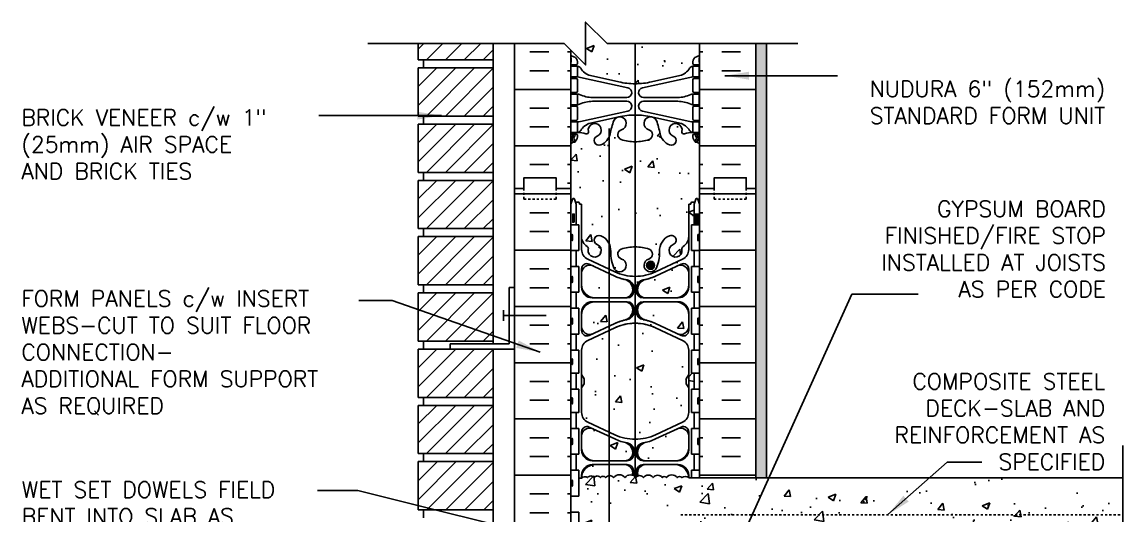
# Model space of a CAD drawing. Header units: inches. Extents: x 128.6 to 181, y 132.4 to 222.4.
# Drawn here: x 128.6 to 180, y 199.3 to 222.4 of the extents above; entities that cross this region are included whole.
import ezdxf

# ---------------------------------------------------------------- set-up
doc = ezdxf.new("R2010")
doc.units = ezdxf.units.IN
doc.header["$LTSCALE"] = 0.5
doc.header["$MEASUREMENT"] = 0
doc.linetypes.add('DASHED2', pattern=[0.375, 0.25, -0.125])
doc.linetypes.add('HIDDEN2', pattern=[0.1875, 0.125, -0.0625])
for name, color, linetype in [('HATCH', 12, 'Continuous'), ('line25', 2, 'Continuous'), ('LINE3', 3, 'Continuous'), ('LINE50', 5, 'Continuous'), ('LINE9', 9, 'Continuous'), ('TEXT', 4, 'Continuous'), ('Web_Edge', 9, 'Continuous')]:
    doc.layers.add(name, color=color, linetype=linetype)
doc.styles.add('DIM', font='romans.shx', dxfattribs={"width": 0.7})
doc.styles.add('ROMANS', font='romans.shx', dxfattribs={"height": 0.75})
doc.dimstyles.new('ext_12', dxfattribs={"dimscale": 12, "dimtxt": 0.09375, "dimasz": 0.09375, "dimexe": 0.09375, "dimexo": 0.0625, "dimgap": 0.0625, "dimtad": 1, "dimdec": 1, "dimzin": 3, "dimdsep": 46, "dimlunit": 4, "dimtxsty": 'DIM', "dimcen": 0.09, "dimdle": 0.09375, "dimclrt": 4, "dimadec": 0, "dimazin": 0, "dimtfac": 1, "dimtdec": 1, "dimtmove": 2, "dimatfit": 3, "dimfxl": 1, "dimfrac": 2, "dimtolj": 1, "dimtzin": 0, "dimarcsym": 0})
pattern_1 = [(45, (83.37875, 3.7642), (-0.4419417, 0.4419417), [])]
pattern_2 = [(50, (0, 0), (3.5863, -0.31376), [0.375, -4.125]), (355, (0, 0), (-0.693757, 3.76096), [0.3, -3.3]), (100.4514, (0.299, -0.026), (2.892544, 3.4472), [0.3187, -3.50571]), (46.1842, (0, 1), (5.33621, -0.827596), [0.5625, -6.1875]), (96.6356, (0.4447, 0.931), (4.67331, 4.87059), [0.47805, -5.25857]), (351.1842, (0, 1), (4.67331, 4.87059), [0.45, -4.95]), (21, (0.5, 0.75), (2.984535, -2.013094), [0.375, -4.125]), (326, (0.5, 0.75), (1.216577, 3.62575), [0.3, -3.3]), (71.4514, (0.7487, 0.5822), (4.20111, 1.612656), [0.3187, -3.50571]), (37.5, (0, 0), (0.060799, 1.664469), [0, -3.26, 0, -3.35, 0, -3.3125]), (7.5, (0, 0), (1.315348, 1.972059), [0, -1.91, 0, -3.185, 0, -1.2625]), (327.5, (-1.115, 0), (2.669112, -0.1127744), [0, -1.25, 0, -3.9, 0, -5.175]), (317.5, (-1.615, 0), (2.91593, 0.500525), [0, -1.625, 0, -2.59, 0, -3.675])]

msp = doc.modelspace()

# ---------------------------------------------------------------- hatches: boundary and pattern name
at = {"layer": 'HATCH'}
h = msp.add_hatch(dxfattribs=at)
h.set_pattern_fill('AR-CONC', color=256, scale=0.5)
h.set_pattern_definition(pattern_2)
h.paths.add_polyline_path([(157.236, 221.373), (155.924, 221.373), (154.924, 222.373), (154.924, 220.373), (154.236, 221.061), (154.236, 220.827, 0.082415), (154.379, 220.748, -0.317837), (154.546, 220.512), (154.546, 220.445, -0.414214), (154.484, 220.382), (154.436, 220.382), (154.436, 220.312), (154.541, 220.312, -0.188973), (154.697, 220.217, 0.196323), (155.146, 219.871), (156.468, 219.581, 0.057795), (157.236, 219.492)])
h.paths.add_polyline_path([(159.931, 220.312), (160.036, 220.312), (160.036, 220.382), (159.989, 220.382, -0.414214), (159.926, 220.445), (159.926, 220.512, -0.317837), (160.093, 220.748, 0.082415), (160.236, 220.827), (160.236, 221.373), (157.236, 221.373), (157.236, 219.492, 0.057795), (158.004, 219.581), (159.326, 219.871, 0.196323), (159.775, 220.217, -0.188973)])
h.paths.add_polyline_path([(160.236, 216.698, 0.064398), (160.126, 216.763), (160.036, 216.763), (160.036, 216.805, -0.249069), (159.926, 217.012), (159.926, 217.08, -0.414214), (159.989, 217.142), (160.036, 217.142), (160.036, 217.212), (159.931, 217.212, 0.10046), (159.537, 217.155, -0.601435), (159.418, 217.26, 2.182095), (159.008, 217.047, -1), (158.844, 216.639, -0.24438), (158.396, 217.159, 0.053157), (158.23, 217.773, 1.553132), (157.872, 217.349, -0.735593), (157.885, 216.891, -0.082755), (157.236, 216.783), (157.236, 211.88, -0.082755), (157.885, 211.772, -0.735593), (157.872, 211.314, 1.422913), (158.205, 210.847, 0.10488), (158.378, 211.658, -0.325306), (158.844, 212.401, -1), (159.008, 211.992, 2.127293), (159.42, 211.767, -0.31131), (159.477, 211.898, 0.258958), (159.736, 212.364), (159.736, 213.88), (159.836, 213.88), (159.836, 213.91, -0.414214), (159.886, 213.96), (160.012, 213.96), (160.055, 214.091, -0.725737), (160.161, 214.11), (160.236, 213.88)])
h.paths.add_polyline_path([(158.142, 211.02, -1), (157.767, 211.02, -1)], flags=16)
h.paths.add_polyline_path([(157.236, 216.783, -0.082755), (156.587, 216.891, -0.735593), (156.6, 217.349, 1.553132), (156.242, 217.773, 0.053157), (156.076, 217.159, -0.057933), (156.018, 216.998), (156.018, 212.042, -0.13348), (156.094, 211.658, 0.10488), (156.267, 210.847, 1.422913), (156.6, 211.314, -0.735593), (156.587, 211.772, -0.082755), (157.236, 211.88)])
h.paths.add_polyline_path([(156.018, 207.98), (155.024, 207.515, 0.291097), (154.736, 207.062), (154.736, 205.921), (154.856, 205.721), (154.856, 205.608), (154.856, 205.496), (154.736, 205.296), (154.736, 204.155, 0.291097), (155.024, 203.702), (156.018, 203.237)])
h.paths.add_polyline_path([(157.236, 208.316, 0.109869), (156.282, 208.103), (156.018, 207.98), (156.018, 203.237), (156.282, 203.114, 0.109869), (157.236, 202.901)], flags=17)
h.paths.add_polyline_path([(159.736, 205.921), (159.736, 207.062, 0.291097), (159.448, 207.515), (158.19, 208.103, 0.093369), (157.383, 208.311, 0.016332), (157.236, 208.316), (157.236, 202.901, 0.109869), (158.19, 203.114), (159.448, 203.702, 0.291097), (159.736, 204.155), (159.736, 205.296), (159.616, 205.496), (159.616, 205.608), (159.616, 205.721)], flags=17)
h.paths.add_polyline_path([(156.018, 203.039), (155.27, 203.389, 0.549071), (154.736, 203.049), (154.736, 202.522, 0.414214), (155.361, 201.897), (156.018, 201.897)])
h.paths.add_polyline_path([(157.121, 202.271, 0.350119), (156.733, 202.76, -0.053094), (156.282, 202.915), (156.018, 203.039), (156.018, 201.897), (156.746, 201.897, 0.413582)], flags=17)
h.paths.add_polyline_path([(156.746, 201.717), (156.018, 201.717), (156.018, 201.208, -0.279696), (156.238, 201.111, -0.520567), (156.761, 201.111, -0.331228), (157.107, 201.226, 0.059293), (157.121, 201.343, 0.413582)], flags=17)
h.paths.add_polyline_path([(156.018, 201.717), (155.361, 201.717, 0.414706), (154.736, 201.091, -0.349797), (155.016, 201.111, -0.520567), (155.323, 201.111, -0.520567), (155.619, 201.111, -0.520567), (155.858, 201.111, -0.210258), (156.018, 201.208)])
h.paths.add_polyline_path([(159.111, 201.717), (157.726, 201.717, 0.413582), (157.351, 201.343, 0.075639), (157.373, 201.194, -0.331568), (157.625, 201.111, -0.520567), (158.074, 201.111, -0.520567), (158.504, 201.111, -0.520567), (158.691, 201.111, -0.520567), (159.195, 201.111, -0.520567), (159.422, 201.111, -0.365104), (159.736, 201.111, 0.405503)], flags=17)
h.paths.add_polyline_path([(159.736, 202.522), (159.736, 203.049, 0.549071), (159.202, 203.389), (158.19, 202.915, -0.053094), (157.739, 202.76, 0.350119), (157.351, 202.271, 0.413582), (157.726, 201.897), (159.111, 201.897, 0.414214)], flags=0)
h.paths.add_polyline_path([(159.111, 209.32), (157.726, 209.32, 0.117525), (157.557, 209.279, 0.282333), (157.351, 208.946, 0.350119), (157.739, 208.457, -0.053094), (158.19, 208.302), (159.202, 207.828, 0.549071), (159.736, 208.168), (159.736, 208.695, 0.414214)], flags=16)
h.paths.add_polyline_path([(159.736, 210.125), (159.736, 210.651, 0.549071), (159.202, 210.991), (158.19, 210.517, -0.053094), (157.739, 210.362, 0.350119), (157.351, 209.874, 0.413582), (157.726, 209.5), (159.111, 209.5, 0.414214)], flags=16)
h.paths.add_polyline_path([(156.733, 210.362, -0.053094), (156.282, 210.517), (156.018, 210.641), (156.018, 209.5), (156.746, 209.5, 0.085652), (156.872, 209.521, 0.316711), (157.121, 209.874, 0.350119)], flags=17)
h.paths.add_polyline_path([(156.018, 210.641), (155.27, 210.991, 0.549071), (154.736, 210.651), (154.736, 210.125, 0.414214), (155.361, 209.5), (156.018, 209.5)])
h.paths.add_polyline_path([(156.018, 209.32), (155.361, 209.32, 0.414214), (154.736, 208.695), (154.736, 208.168, 0.549071), (155.27, 207.828), (156.018, 208.178)])
h.paths.add_polyline_path([(157.121, 208.946, 0.413582), (156.746, 209.32), (156.018, 209.32), (156.018, 208.178), (156.282, 208.302, -0.053094), (156.733, 208.457, 0.350119)], flags=17)
h.paths.add_polyline_path([(160.936, 198.608), (162.936, 198.608), (163.635, 197.108), (166.635, 197.108), (167.334, 198.608), (169.334, 198.608), (170.034, 197.108), (173.034, 197.108), (173.733, 198.608), (175.733, 198.608), (176.433, 197.108), (179.433, 197.108), (179.999, 198.322), (179.999, 201.108), (159.871, 201.108), (159.736, 201.108, 0.40661), (159.111, 201.717), (159.236, 201.717, -0.414214), (159.736, 201.217), (159.736, 201.108), (159.871, 201.108), (159.871, 201.453), (159.986, 201.453), (159.986, 202.203), (159.871, 202.203), (159.871, 203.403), (159.986, 203.403), (159.986, 204.153), (159.871, 204.153), (159.871, 205.233), (159.986, 205.233), (159.986, 205.608), (159.986, 205.983), (159.871, 205.983), (159.871, 207.063), (159.986, 207.063), (159.986, 207.813), (159.871, 207.813), (159.871, 209.013), (159.986, 209.013), (159.986, 209.763), (159.871, 209.763), (159.871, 210.963), (159.986, 210.963), (159.986, 211.713), (159.871, 211.713), (159.871, 212.913), (159.986, 212.913), (159.986, 213.88), (160.012, 213.96), (159.886, 213.96, 0.414214), (159.836, 213.91), (159.836, 213.88), (159.736, 213.88), (159.736, 212.364), (159.736, 211.758, -0.291097), (159.448, 211.305), (158.19, 210.716, -0.109869), (157.236, 210.504), (157.236, 208.316, -0.016332), (157.383, 208.311, -0.093369), (158.19, 208.103), (159.448, 207.515, -0.291097), (159.736, 207.062), (159.736, 205.921), (159.736, 205.608), (159.736, 204.155, -0.291097), (159.448, 203.702), (158.19, 203.114, -0.109869), (157.236, 202.901, -0.109869), (156.282, 203.114), (156.018, 203.237), (156.018, 203.039), (156.282, 202.915, 0.067914), (156.863, 202.734, -0.366251), (157.176, 202.364), (157.176, 202.21, -0.414214), (156.864, 201.897), (156.018, 201.897), (156.018, 201.717), (156.746, 201.717, -0.414214), (157.121, 201.342), (157.121, 201.342, -0.058824), (157.107, 201.226, 0.331228), (156.761, 201.111, 0.520567), (156.238, 201.111, 0.279696), (156.018, 201.208), (156.018, 197.061), (156.461, 197.061), (156.461, 197.108), (160.236, 197.108)])
h.paths.add_polyline_path([(157.609, 201.897, -0.414214), (157.296, 202.21), (157.296, 202.364, -0.366251), (157.609, 202.734, 0.067914), (158.19, 202.915), (159.38, 203.472, -0.549071), (159.736, 203.245), (159.736, 202.397, -0.414214), (159.236, 201.897)], flags=16)
h.paths.add_polyline_path([(159.38, 207.745), (158.19, 208.302, 0.067914), (157.609, 208.483, -0.366251), (157.296, 208.853), (157.296, 209.007, -0.414214), (157.609, 209.32), (159.236, 209.32, -0.414214), (159.736, 208.82), (159.736, 207.972, -0.549071)], flags=16)
h.paths.add_polyline_path([(157.609, 209.5, -0.414214), (157.296, 209.812), (157.296, 209.967, -0.366251), (157.609, 210.336, 0.067914), (158.19, 210.517), (159.38, 211.074, -0.549071), (159.736, 210.848), (159.736, 210, -0.414214), (159.236, 209.5)], flags=16)
h.paths.add_polyline_path([(156.018, 201.208, 0.210258), (155.858, 201.111, 0.520567), (155.619, 201.111, 0.520567), (155.323, 201.111, 0.520567), (155.016, 201.111, 0.349799), (154.736, 201.091), (154.601, 201.091), (154.601, 200.253), (154.236, 200.253), (154.236, 199.503), (154.601, 199.503), (154.601, 198.303), (154.236, 198.303), (154.236, 196.987, -0.480133), (154.493, 196.987, -0.182463), (154.601, 197.061), (155.736, 197.061), (155.736, 198.27, -0.194718), (156.018, 198.966)])
h.paths.add_polyline_path([(156.018, 198.966, 0.194718), (155.736, 198.27), (155.736, 197.061), (156.018, 197.061)], flags=17)
h.paths.add_polyline_path([(156.461, 197.061), (156.018, 197.061), (154.601, 197.061), (154.601, 194.608), (156.461, 194.608)])
h.paths.add_polyline_path([(154.601, 197.061, 0.182463), (154.493, 196.987, 0.480133), (154.236, 196.987), (154.236, 196.608), (154.236, 194.519, 0.064398), (154.346, 194.454), (154.436, 194.454), (154.436, 194.412, -0.249069), (154.546, 194.205), (154.546, 194.137, -0.414214), (154.484, 194.075), (154.436, 194.075), (154.436, 194.005), (154.541, 194.005, 0.10046), (154.935, 194.062, -0.601435), (155.054, 193.957, 2.182095), (155.464, 194.17, -0.275324), (155.328, 194.349), (154.601, 194.349), (154.601, 194.608)])
h.paths.add_polyline_path([(158.396, 194.058, -0.109817), (158.537, 194.349), (157.814, 194.349, -0.009318), (157.885, 194.326, -0.735593), (157.872, 193.868, 0.955472), (158.01, 193.274), (158.03, 193.279, 0.223253), (158.23, 193.444, 0.053157)])
h.paths.add_polyline_path([(159.537, 194.062, 0.10046), (159.931, 194.005), (160.036, 194.005), (160.036, 194.075), (159.989, 194.075, -0.414214), (159.926, 194.137), (159.926, 194.205, -0.154772), (159.972, 194.349), (159.145, 194.349, -0.275324), (159.008, 194.17, 2.182095), (159.418, 193.957, -0.601435)])
h.paths.add_polyline_path([(156.587, 194.326, -0.009318), (156.658, 194.349), (156.018, 194.349), (156.018, 194.219, -0.057933), (156.076, 194.058, 0.053157), (156.242, 193.444, 0.223253), (156.442, 193.279), (156.462, 193.274, 0.955472), (156.6, 193.868, -0.735593)])
h.paths.add_polyline_path([(156.705, 193.574, -1), (156.33, 193.574, -1)], flags=16)
h.paths.add_polyline_path([(160.236, 190.39, 0.082415), (160.093, 190.469, -0.317837), (159.926, 190.705), (159.926, 190.772, -0.414214), (159.989, 190.835), (160.036, 190.835), (160.036, 190.905), (159.931, 190.905, -0.188973), (159.775, 190.999, 0.196323), (159.326, 191.346), (158.004, 191.636, 0.039111), (157.486, 191.716), (157.486, 190.556), (157.765, 190.556), (157.765, 190.33), (157.505, 190.33), (157.236, 190.33), (157.236, 183.492, 0.057795), (158.004, 183.581), (159.326, 183.871, 0.196323), (159.775, 184.217, -0.188973), (159.931, 184.312), (160.036, 184.312), (160.036, 184.382), (159.989, 184.382, -0.414214), (159.926, 184.445), (159.926, 184.512, -0.317837), (160.093, 184.748, 0.082415), (160.236, 184.827)])
h.paths.add_polyline_path([(157.236, 190.33), (156.707, 190.33), (156.707, 190.556), (156.986, 190.556), (156.986, 191.716, 0.039111), (156.468, 191.636), (156.018, 191.537), (156.018, 183.68), (156.468, 183.581, 0.057795), (157.236, 183.492)])
h.paths.add_polyline_path([(155.146, 191.346, 0.196323), (154.697, 190.999, -0.188973), (154.541, 190.905), (154.436, 190.905), (154.436, 190.835), (154.484, 190.835, -0.414214), (154.546, 190.772), (154.546, 190.705, -0.317837), (154.379, 190.469, 0.082415), (154.236, 190.39), (154.236, 184.827, 0.082415), (154.379, 184.748, -0.317837), (154.546, 184.512), (154.546, 184.445, -0.414214), (154.484, 184.382), (154.436, 184.382), (154.436, 184.312), (154.541, 184.312, -0.188973), (154.697, 184.217, 0.196323), (155.146, 183.871), (156.018, 183.68), (156.018, 191.537)])
h.paths.add_polyline_path([(160.236, 180.698, 0.064398), (160.126, 180.763), (160.036, 180.763), (160.036, 180.805, -0.249069), (159.926, 181.012), (159.926, 181.08, -0.414214), (159.989, 181.142), (160.036, 181.142), (160.036, 181.212), (159.931, 181.212, 0.10046), (159.537, 181.155, -0.601435), (159.418, 181.26, 2.182095), (159.008, 181.047, -1), (158.844, 180.639, -0.24438), (158.396, 181.159, 0.053157), (158.23, 181.773, 1.553132), (157.872, 181.349, -0.735593), (157.885, 180.891, -0.082755), (157.236, 180.783), (157.236, 176.434, -0.082755), (157.885, 176.326, -0.735593), (157.872, 175.868, 1.553132), (158.23, 175.444, 0.053157), (158.396, 176.058, -0.24438), (158.844, 176.578, -1), (159.008, 176.17, 2.182095), (159.418, 175.957, -0.601435), (159.537, 176.062, 0.10046), (159.931, 176.005), (160.036, 176.005), (160.036, 176.075), (159.989, 176.075, -0.414214), (159.926, 176.137), (159.926, 176.205, -0.249069), (160.036, 176.412), (160.036, 176.454), (160.126, 176.454, 0.064398), (160.236, 176.519), (160.236, 178.608)])
h.paths.add_polyline_path([(158.142, 175.574, -1), (157.767, 175.574, -1)], flags=16)
h.paths.add_polyline_path([(157.236, 180.783, -0.082755), (156.587, 180.891, -0.735593), (156.6, 181.349, 1.553132), (156.242, 181.773, 0.053157), (156.076, 181.159, -0.057933), (156.018, 180.998), (156.018, 176.219, -0.057933), (156.076, 176.058, 0.053157), (156.242, 175.444, 1.553132), (156.6, 175.868, -0.735593), (156.587, 176.326, -0.082755), (157.236, 176.434)])
h.paths.add_polyline_path([(156.018, 180.998, -0.183844), (155.628, 180.639, -1), (155.464, 181.047, 2.182095), (155.054, 181.26, -0.601435), (154.935, 181.155, 0.10046), (154.541, 181.212), (154.436, 181.212), (154.436, 181.142), (154.484, 181.142, -0.414214), (154.546, 181.08), (154.546, 181.012, -0.249069), (154.436, 180.805), (154.436, 180.763), (154.346, 180.763, 0.064398), (154.236, 180.698), (154.236, 178.608), (154.236, 176.519, 0.064398), (154.346, 176.454), (154.436, 176.454), (154.436, 176.412, -0.249069), (154.546, 176.205), (154.546, 176.137, -0.414214), (154.484, 176.075), (154.436, 176.075), (154.436, 176.005), (154.541, 176.005, 0.10046), (154.935, 176.062, -0.601435), (155.054, 175.957, 2.182095), (155.464, 176.17, -1), (155.628, 176.578, -0.183844), (156.018, 176.219)])
h.paths.add_polyline_path([(160.236, 172.39, 0.082415), (160.093, 172.469, -0.317837), (159.926, 172.705), (159.926, 172.772, -0.414214), (159.989, 172.835), (160.036, 172.835), (160.036, 172.905), (159.931, 172.905, -0.188973), (159.775, 172.999, 0.196323), (159.326, 173.346), (158.004, 173.636, 0.057795), (157.236, 173.725), (157.236, 169.608), (160.236, 169.608)])
h.paths.add_polyline_path([(157.236, 173.725, 0.057795), (156.468, 173.636), (155.146, 173.346, 0.196323), (154.697, 172.999, -0.188973), (154.541, 172.905), (154.436, 172.905), (154.436, 172.835), (154.484, 172.835, -0.414214), (154.546, 172.772), (154.546, 172.705, -0.317837), (154.379, 172.469, 0.082415), (154.236, 172.39), (154.236, 169.297), (154.924, 168.608), (154.924, 170.608), (155.924, 169.608), (157.236, 169.608)])
h.paths.add_polyline_path([(156.018, 216.998, -0.183844), (155.628, 216.639, -1), (155.464, 217.047, 2.182095), (155.054, 217.26, -0.601435), (154.935, 217.155, 0.10046), (154.541, 217.212), (154.436, 217.212), (154.436, 217.142), (154.484, 217.142, -0.414214), (154.546, 217.08), (154.546, 217.012, -0.249069), (154.436, 216.805), (154.436, 216.763), (154.346, 216.763, 0.064398), (154.236, 216.698), (154.236, 214.608), (154.236, 213.88), (154.311, 214.11, -0.6), (154.411, 214.11), (154.46, 213.96), (154.586, 213.96, -0.414214), (154.636, 213.91), (154.636, 213.88), (154.736, 213.88), (154.736, 212.364, 0.258958), (154.995, 211.898, -0.31131), (155.052, 211.767, 2.127293), (155.464, 211.992, -1), (155.628, 212.401, -0.183844), (156.018, 212.042)])
h = msp.add_hatch(dxfattribs=at)
h.set_pattern_fill('ANSI31', color=256, scale=5, style=0)
h.set_pattern_definition([(45, (83.37875, 22.1392), (-0.4419417, 0.4419417), [])])
h.paths.add_polyline_path([(150.611, 221.373), (147.111, 221.373), (147.111, 220.608), (150.611, 220.608)])
h = msp.add_hatch(dxfattribs=at)
h.set_pattern_fill('INSUL', color=256, scale=7, style=0)
h.set_pattern_definition([(0, (-2771.9255, -182.401), (0, 2.625), []), (0, (-2771.9255, -181.526), (0, 2.625), [0.875, -0.875]), (0, (-2771.9255, -180.651), (0, 2.625), [0.875, -0.875])])
h.paths.add_polyline_path([(154.236, 221.373), (151.611, 221.373), (151.611, 214.608), (152.049, 214.608), (152.049, 215.108), (153.549, 215.108), (153.549, 214.608), (154.236, 214.608)])
h = msp.add_hatch(dxfattribs=at)
h.set_pattern_fill('INSUL', color=256, scale=7, style=0)
h.set_pattern_definition([(180, (3086.3977, -182.401), (0, 2.625), []), (180, (3086.3977, -181.526), (0, 2.625), [0.875, -0.875]), (180, (3086.3977, -180.651), (0, 2.625), [0.875, -0.875])])
h.paths.add_polyline_path([(162.861, 221.373), (160.236, 221.373), (160.236, 214.608), (160.924, 214.608), (160.924, 215.108), (162.424, 215.108), (162.424, 214.608), (162.861, 214.608)])
h = msp.add_hatch(dxfattribs=at)
h.set_pattern_fill('AR-SAND', color=256, scale=0.25, style=0)
h.paths.add_polyline_path([(163.361, 221.373), (162.861, 221.373), (162.861, 214.608), (162.861, 201.108), (163.361, 201.108)])
h = msp.add_hatch(dxfattribs=at)
h.set_pattern_fill('ANSI31', color=256, scale=5, style=0)
h.set_pattern_definition([(45, (83.37875, 19.5142), (-0.4419417, 0.4419417), [])])
h.paths.add_polyline_path([(150.611, 220.233), (147.111, 220.233), (147.111, 217.983), (150.611, 217.983)])
h = msp.add_hatch(dxfattribs=at)
h.set_pattern_fill('ANSI31', color=256, scale=5, style=0)
h.set_pattern_definition([(45, (83.37875, 16.8892), (-0.4419417, 0.4419417), [])])
h.paths.add_polyline_path([(150.611, 217.608), (147.111, 217.608), (147.111, 215.358), (150.611, 215.358)])
h = msp.add_hatch(dxfattribs=at)
h.set_pattern_fill('ANSI31', color=256, scale=5, style=0)
h.set_pattern_definition([(45, (83.37875, 14.2642), (-0.4419417, 0.4419417), [])])
h.paths.add_polyline_path([(150.611, 214.983), (147.111, 214.983), (147.111, 212.733), (150.611, 212.733)])
h = msp.add_hatch(dxfattribs=at)
h.set_pattern_fill('INSUL', color=256, scale=7, style=0)
h.set_pattern_definition([(0, (-2771.9255, -200.401), (0, 2.625), []), (0, (-2771.9255, -199.526), (0, 2.625), [0.875, -0.875]), (0, (-2771.9255, -198.651), (0, 2.625), [0.875, -0.875])])
h.paths.add_polyline_path([(151.611, 196.608), (152.049, 196.608), (152.049, 197.108), (153.549, 197.108), (153.549, 196.608), (154.236, 196.608), (154.236, 214.608), (153.549, 214.608), (153.549, 215.108), (152.049, 215.108), (152.049, 214.608), (151.611, 214.608)])
h = msp.add_hatch(dxfattribs=at)
h.set_pattern_fill('INSUL', color=256, scale=7, style=0)
h.set_pattern_definition([(180, (3086.3977, -200.401), (0, 2.625), []), (180, (3086.3977, -199.526), (0, 2.625), [0.875, -0.875]), (180, (3086.3977, -198.651), (0, 2.625), [0.875, -0.875])])
h.paths.add_polyline_path([(160.236, 201.108), (162.861, 201.108), (162.861, 214.608), (162.424, 214.608), (162.424, 215.108), (160.924, 215.108), (160.924, 214.608), (160.236, 214.608)])
h = msp.add_hatch(dxfattribs=at)
h.set_pattern_fill('ANSI31', color=256, scale=5, style=0)
h.set_pattern_definition([(45, (83.37875, 11.6392), (-0.4419417, 0.4419417), [])])
h.paths.add_polyline_path([(150.611, 212.358), (147.111, 212.358), (147.111, 210.108), (150.611, 210.108)])
h = msp.add_hatch(dxfattribs=at)
h.set_pattern_fill('ANSI31', color=256, scale=5, style=0)
h.set_pattern_definition([(45, (83.37875, 9.0142), (-0.4419417, 0.4419417), [])])
h.paths.add_polyline_path([(150.611, 209.733), (147.111, 209.733), (147.111, 207.483), (150.611, 207.483)])
h = msp.add_hatch(dxfattribs=at)
h.set_pattern_fill('ANSI31', color=256, scale=5, style=0)
h.set_pattern_definition([(45, (83.37875, 6.3892), (-0.4419417, 0.4419417), [])])
h.paths.add_polyline_path([(150.611, 207.108), (147.111, 207.108), (147.111, 204.858), (150.611, 204.858)])
h = msp.add_hatch(dxfattribs=at)
h.set_pattern_fill('ANSI31', color=256, scale=5, style=0)
h.set_pattern_definition(pattern_1)
h.paths.add_polyline_path([(150.611, 204.483), (147.111, 204.483), (147.111, 202.233), (150.611, 202.233)])
h = msp.add_hatch(dxfattribs=at)
h.set_pattern_fill('AR-CONC', color=256, scale=0.5)
h.set_pattern_definition(pattern_2)
h.paths.add_polyline_path([(159.736, 202.522), (159.736, 203.049, 0.549071), (159.202, 203.389), (158.19, 202.915, -0.053094), (157.739, 202.76, 0.350119), (157.351, 202.271, 0.413582), (157.726, 201.897), (159.111, 201.897, 0.414214)])
h = msp.add_hatch(dxfattribs=at)
h.set_pattern_fill('ANSI31', color=256, scale=5, style=0)
h.set_pattern_definition(pattern_1)
h.paths.add_polyline_path([(150.611, 199.608), (150.611, 201.858), (147.111, 201.858), (147.111, 199.608)])
at = {"layer": 'LINE3'}
msp.add_hatch(color=256, dxfattribs=at).paths.add_polyline_path([(158.142, 211.02, 1), (157.767, 211.02, 1)])

# ---------------------------------------------------------------- linework, layer by layer
at = {"layer": 'HATCH'}
msp.add_lwpolyline([(159.736, 201.111, 0.365002), (159.422, 201.111, 0.520567), (159.195, 201.111, 0.520567), (158.691, 201.111, 0.520567), (158.504, 201.111, 0.520567), (158.074, 201.111, 0.520567), (157.625, 201.111, 0.520567), (157.262, 201.111, 0.520567), (156.761, 201.111, 0.520567), (156.238, 201.111, 0.520567), (155.858, 201.111, 0.520567), (155.619, 201.111, 0.520567), (155.323, 201.111, 0.520567), (155.016, 201.111, 0.349799), (154.736, 201.091)], format="xyb", dxfattribs=at)
at = {"layer": 'line25'}
for p, q in [((147.111, 220.608), (147.111, 221.373)), ((150.611, 207.358), (150.611, 221.373)), ((154.236, 221.061), (154.236, 214.608)), ((160.236, 201.108), (160.236, 221.373)), ((150.611, 220.608), (147.111, 220.608)), ((147.361, 220.233), (147.361, 220.608)), ((147.111, 217.983), (147.111, 220.233)), ((150.611, 220.233), (147.111, 220.233)), ((150.611, 217.983), (147.111, 217.983)), ((147.361, 217.608), (147.361, 217.983)), ((147.111, 215.358), (147.111, 217.608)), ((150.611, 217.608), (147.111, 217.608)), ((150.611, 215.358), (147.111, 215.358)), ((147.361, 214.983), (147.361, 215.358)), ((147.111, 212.733), (147.111, 214.983)), ((150.611, 214.983), (147.111, 214.983)), ((154.236, 214.608), (154.236, 196.608)), ((150.611, 212.733), (147.111, 212.733)), ((147.361, 212.358), (147.361, 212.733)), ((154.236, 212.913), (154.601, 212.913)), ((154.601, 211.713), (154.601, 212.913)), ((160.236, 212.913), (159.871, 212.913)), ((159.871, 211.713), (159.871, 212.913)), ((147.111, 210.108), (147.111, 212.358)), ((150.611, 212.358), (147.111, 212.358)), ((154.236, 211.713), (154.601, 211.713)), ((160.236, 211.713), (159.871, 211.713)), ((154.236, 210.963), (154.601, 210.963)), ((154.601, 209.763), (154.601, 210.963)), ((159.871, 209.763), (159.871, 210.963)), ((160.236, 210.963), (159.871, 210.963)), ((150.611, 210.108), (147.111, 210.108)), ((147.361, 209.733), (147.361, 210.108)), ((147.111, 207.483), (147.111, 209.733)), ((150.611, 209.733), (147.111, 209.733)), ((154.236, 209.763), (154.601, 209.763)), ((160.236, 209.763), (159.871, 209.763)), ((154.236, 209.013), (154.601, 209.013)), ((154.601, 207.813), (154.601, 209.013)), ((160.236, 209.013), (159.871, 209.013)), ((159.871, 207.813), (159.871, 209.013)), ((154.236, 207.813), (154.601, 207.813)), ((160.236, 207.813), (159.871, 207.813)), ((150.611, 207.483), (147.111, 207.483)), ((147.111, 204.858), (147.111, 207.108)), ((150.611, 207.108), (147.111, 207.108)), ((147.361, 207.108), (147.361, 207.483)), ((150.611, 194.233), (150.611, 207.108)), ((154.236, 207.063), (154.601, 207.063)), ((154.601, 207.063), (154.601, 205.983)), ((160.236, 207.063), (159.871, 207.063)), ((159.871, 207.063), (159.871, 205.983)), ((154.236, 205.983), (154.601, 205.983)), ((160.236, 205.983), (159.871, 205.983)), ((154.236, 205.233), (154.601, 205.233)), ((154.601, 204.153), (154.601, 205.233)), ((160.236, 205.233), (159.871, 205.233)), ((159.871, 204.153), (159.871, 205.233)), ((150.611, 204.858), (147.111, 204.858)), ((147.111, 202.233), (147.111, 204.483)), ((150.611, 204.483), (147.111, 204.483)), ((147.361, 204.483), (147.361, 204.858)), ((154.236, 204.153), (154.601, 204.153)), ((160.236, 204.153), (159.871, 204.153)), ((154.236, 203.403), (154.601, 203.403)), ((154.601, 203.403), (154.601, 202.203)), ((160.236, 203.403), (159.871, 203.403)), ((159.871, 203.403), (159.871, 202.203)), ((150.611, 202.233), (147.111, 202.233)), ((147.361, 201.858), (147.361, 202.233)), ((154.236, 202.203), (154.601, 202.203)), ((160.236, 202.203), (159.871, 202.203)), ((147.111, 199.608), (147.111, 201.858)), ((150.611, 201.858), (147.111, 201.858)), ((154.236, 201.453), (154.601, 201.453)), ((154.601, 201.453), (154.601, 200.253)), ((159.871, 201.453), (159.871, 201.108)), ((160.236, 201.453), (159.871, 201.453)), ((159.871, 201.108), (179.999, 201.108)), ((154.236, 200.253), (154.601, 200.253)), ((150.611, 199.608), (147.111, 199.608)), ((147.361, 199.233), (147.361, 199.608)), ((154.236, 199.503), (154.601, 199.503)), ((154.601, 199.503), (154.601, 198.303))]:
    msp.add_line(p, q, dxfattribs=at)
at = {"layer": 'LINE3'}
for p, q in [((157.236, 201.143), (157.236, 221.373)), ((156.018, 217.4), (156.018, 197.061))]:
    msp.add_line(p, q, dxfattribs=at)
msp.add_circle((157.955, 211.02), 0.188, dxfattribs=at)
at = {"layer": 'LINE50'}
for p, q in [((151.611, 214.608), (151.611, 221.373)), ((162.861, 214.608), (162.861, 221.373)), ((151.611, 196.608), (151.611, 214.608)), ((162.861, 201.108), (162.861, 214.608))]:
    msp.add_line(p, q, dxfattribs=at)
for points in [[(151.611, 214.608), (152.049, 214.608), (152.049, 215.108), (153.549, 215.108), (153.549, 214.608), (154.236, 214.608)], [(160.236, 214.608), (160.924, 214.608), (160.924, 215.108), (162.424, 215.108), (162.424, 214.608), (162.861, 214.608)]]:
    msp.add_lwpolyline(points, dxfattribs=at)
at = {"layer": 'LINE9'}
for p, q in [((163.361, 201.108), (163.361, 221.373)), ((154.236, 213.88), (154.311, 214.11)), ((154.486, 213.88), (154.411, 214.11)), ((154.46, 213.96), (154.586, 213.96)), ((154.486, 213.88), (154.486, 212.913)), ((154.636, 213.91), (154.636, 213.88)), ((154.636, 213.91), (154.636, 213.91)), ((154.636, 213.88), (154.736, 213.88)), ((154.736, 211.758), (154.736, 213.88)), ((159.836, 213.88), (159.736, 213.88)), ((159.736, 211.758), (159.736, 213.88)), ((159.836, 213.91), (159.836, 213.88)), ((159.836, 213.91), (159.836, 213.91)), ((160.012, 213.96), (159.886, 213.96)), ((159.986, 213.88), (160.061, 214.11)), ((159.986, 213.88), (159.986, 212.913)), ((160.236, 213.88), (160.161, 214.11)), ((154.236, 212.203), (154.236, 212.423)), ((154.236, 212.368), (154.236, 212.368)), ((154.236, 212.258), (154.236, 212.258)), ((154.276, 212.463), (154.276, 212.463)), ((154.276, 212.163), (154.276, 212.163)), ((154.316, 212.203), (154.316, 212.423)), ((160.156, 212.203), (160.156, 212.423)), ((160.196, 212.463), (160.196, 212.463)), ((160.196, 212.163), (160.196, 212.163)), ((160.236, 212.203), (160.236, 212.423)), ((160.236, 212.368), (160.236, 212.368)), ((160.236, 212.258), (160.236, 212.258)), ((156.282, 210.716), (155.024, 211.305)), ((156.282, 210.716), (155.024, 211.305)), ((158.19, 210.716), (159.448, 211.305)), ((158.19, 210.716), (159.448, 211.305)), ((154.736, 210), (154.736, 210.848)), ((156.282, 210.517), (155.092, 211.074)), ((156.282, 210.517), (155.092, 211.074)), ((158.19, 210.517), (159.38, 211.074)), ((158.19, 210.517), (159.38, 211.074)), ((159.736, 210), (159.736, 210.848)), ((154.236, 210.253), (154.236, 210.473)), ((154.236, 210.418), (154.236, 210.418)), ((154.236, 210.308), (154.236, 210.308)), ((154.276, 210.513), (154.276, 210.513)), ((154.276, 210.213), (154.276, 210.213)), ((154.316, 210.253), (154.316, 210.473)), ((160.156, 210.253), (160.156, 210.473)), ((160.196, 210.513), (160.196, 210.513)), ((160.196, 210.213), (160.196, 210.213)), ((160.236, 210.253), (160.236, 210.473)), ((160.236, 210.418), (160.236, 210.418)), ((160.236, 210.308), (160.236, 210.308)), ((151.361, 209.983), (151.361, 207.358)), ((151.361, 209.983), (151.611, 209.983)), ((157.121, 209.875), (157.121, 209.875)), ((157.176, 209.967), (157.176, 209.812)), ((157.296, 209.967), (157.296, 209.812)), ((157.351, 209.875), (157.351, 209.875)), ((155.236, 209.5), (156.864, 209.5)), ((155.236, 209.5), (156.746, 209.5)), ((155.236, 209.32), (156.864, 209.32)), ((155.236, 209.32), (156.746, 209.32)), ((159.236, 209.5), (157.609, 209.5)), ((159.236, 209.32), (157.609, 209.32)), ((159.236, 209.5), (157.726, 209.5)), ((159.236, 209.32), (157.726, 209.32)), ((151.089, 208.671), (151.089, 208.921)), ((151.089, 208.671), (153.089, 208.671)), ((151.089, 208.671), (151.089, 208.421)), ((154.736, 207.972), (154.736, 208.82)), ((157.176, 209.007), (157.176, 208.853)), ((157.296, 209.007), (157.296, 208.853)), ((159.736, 207.972), (159.736, 208.82)), ((154.236, 208.303), (154.236, 208.523)), ((154.236, 208.468), (154.236, 208.468)), ((154.236, 208.358), (154.236, 208.358)), ((154.276, 208.563), (154.276, 208.563)), ((154.276, 208.263), (154.276, 208.263)), ((154.316, 208.303), (154.316, 208.523)), ((156.282, 208.103), (155.024, 207.515)), ((156.282, 208.103), (155.024, 207.515)), ((156.282, 208.302), (155.092, 207.745)), ((156.282, 208.302), (155.092, 207.745)), ((158.19, 208.302), (159.38, 207.745)), ((158.19, 208.302), (159.38, 207.745)), ((158.19, 208.103), (159.448, 207.515)), ((158.19, 208.103), (159.448, 207.515)), ((160.156, 208.303), (160.156, 208.523)), ((160.196, 208.563), (160.196, 208.563)), ((160.196, 208.263), (160.196, 208.263)), ((160.236, 208.303), (160.236, 208.523)), ((160.236, 208.468), (160.236, 208.468)), ((160.236, 208.358), (160.236, 208.358)), ((151.361, 207.358), (148.611, 207.358)), ((148.611, 207.358), (148.611, 207.108)), ((148.611, 207.108), (151.611, 207.108)), ((154.736, 205.608), (154.736, 207.062)), ((159.736, 205.608), (159.736, 207.062)), ((154.236, 206.633), (154.236, 206.413)), ((154.236, 206.578), (154.236, 206.578)), ((154.276, 206.673), (154.276, 206.673)), ((154.316, 206.633), (154.316, 206.413)), ((160.156, 206.633), (160.156, 206.413)), ((160.196, 206.673), (160.196, 206.673)), ((160.236, 206.633), (160.236, 206.413)), ((160.236, 206.578), (160.236, 206.578)), ((154.236, 206.468), (154.236, 206.468)), ((154.276, 206.373), (154.276, 206.373)), ((160.196, 206.373), (160.196, 206.373)), ((160.236, 206.468), (160.236, 206.468)), ((154.856, 205.721), (154.736, 205.921)), ((154.736, 205.608), (154.736, 204.155)), ((154.856, 205.496), (154.736, 205.296)), ((154.856, 205.608), (154.856, 205.721)), ((154.856, 205.608), (154.856, 205.496)), ((159.616, 205.721), (159.736, 205.921)), ((159.616, 205.608), (159.616, 205.721)), ((159.616, 205.608), (159.616, 205.496)), ((159.616, 205.496), (159.736, 205.296)), ((159.736, 205.608), (159.736, 204.155)), ((154.236, 204.583), (154.236, 204.803)), ((154.236, 204.748), (154.236, 204.748)), ((154.236, 204.638), (154.236, 204.638)), ((154.276, 204.843), (154.276, 204.843)), ((154.276, 204.543), (154.276, 204.543)), ((154.316, 204.583), (154.316, 204.803)), ((160.156, 204.583), (160.156, 204.803)), ((160.196, 204.843), (160.196, 204.843)), ((160.196, 204.543), (160.196, 204.543)), ((160.236, 204.583), (160.236, 204.803)), ((160.236, 204.748), (160.236, 204.748)), ((160.236, 204.638), (160.236, 204.638)), ((156.282, 203.114), (155.024, 203.702)), ((156.282, 202.915), (155.092, 203.472)), ((158.19, 203.114), (159.448, 203.702)), ((158.19, 202.915), (159.38, 203.472)), ((154.276, 202.953), (154.276, 202.953)), ((154.736, 203.245), (154.736, 202.397)), ((159.736, 203.245), (159.736, 202.397)), ((160.196, 202.953), (160.196, 202.953)), ((154.236, 202.913), (154.236, 202.693)), ((154.236, 202.858), (154.236, 202.858)), ((154.236, 202.748), (154.236, 202.748)), ((154.276, 202.653), (154.276, 202.653)), ((154.316, 202.913), (154.316, 202.693)), ((160.156, 202.913), (160.156, 202.693)), ((160.196, 202.653), (160.196, 202.653)), ((160.236, 202.913), (160.236, 202.693)), ((160.236, 202.858), (160.236, 202.858)), ((160.236, 202.748), (160.236, 202.748)), ((179.999, 202.608), (179.999, 192.111)), ((155.236, 201.897), (156.864, 201.897)), ((157.176, 202.21), (157.176, 202.364)), ((157.296, 202.21), (157.296, 202.364)), ((159.236, 201.897), (157.609, 201.897)), ((155.236, 201.717), (156.864, 201.717)), ((157.176, 201.25), (157.176, 201.405)), ((157.296, 201.25), (157.296, 201.405)), ((159.236, 201.717), (157.609, 201.717)), ((154.236, 200.963), (154.236, 200.743)), ((154.236, 200.908), (154.236, 200.908)), ((154.276, 201.003), (154.276, 201.003)), ((154.316, 200.963), (154.316, 200.743)), ((154.736, 201.091), (154.601, 201.091)), ((154.736, 201.217), (154.736, 201.091)), ((157.121, 201.342), (157.121, 201.342)), ((157.351, 201.342), (157.351, 201.342)), ((159.736, 201.217), (159.736, 201.108)), ((159.871, 201.108), (159.736, 201.108)), ((154.236, 200.798), (154.236, 200.798)), ((154.276, 200.703), (154.276, 200.703))]:
    msp.add_line(p, q, dxfattribs=at)
at = {"layer": 'LINE9', "linetype": 'HIDDEN2'}
msp.add_line((159.361, 199.374), (179.999, 199.374), dxfattribs=at)
at = {"layer": 'LINE9'}
for points in [[(144.767, 221.373), (153.924, 221.373), (154.924, 220.373), (154.924, 222.373), (155.924, 221.373), (164.83, 221.373)], [(154.236, 212.48), (154.236, 213.88)], [(154.486, 212.913), (154.486, 213.73)], [(159.986, 212.913), (159.986, 213.73)], [(160.236, 212.48), (160.236, 213.88)], [(160.236, 212.48), (160.236, 205.608)], [(154.486, 210.963), (154.486, 211.713)], [(159.986, 210.963), (159.986, 211.713)], [(154.486, 209.013), (154.486, 209.763)], [(159.986, 209.013), (159.986, 209.763)], [(154.486, 207.063), (154.486, 207.813)], [(159.986, 207.063), (159.986, 207.813)], [(154.486, 205.608), (154.486, 205.983)], [(154.486, 205.608), (154.486, 205.233)], [(159.986, 205.608), (159.986, 205.983)], [(159.986, 205.608), (159.986, 205.233)], [(154.486, 204.153), (154.486, 203.403)], [(159.986, 204.153), (159.986, 203.403)], [(154.486, 202.203), (154.486, 201.453)], [(159.986, 202.203), (159.986, 201.453)]]:
    msp.add_lwpolyline(points, dxfattribs=at)
at = {"layer": 'LINE9', "linetype": 'DASHED2', "ltscale": 0.15}
for points in [[(152.049, 214.608), (152.049, 214.608), (152.049, 214.108), (153.549, 214.108), (153.549, 214.608), (153.549, 214.608)], [(162.424, 214.608), (162.424, 214.608), (162.424, 214.108), (160.924, 214.108), (160.924, 214.608), (160.924, 214.608)]]:
    msp.add_lwpolyline(points, dxfattribs=at)
at = {"layer": 'LINE9'}
for points in [[(154.396, 213.03), (154.326, 213.03), (154.326, 213.41), (154.396, 213.41)], [(160.036, 212.97), (160.186, 212.97), (160.186, 213.41), (160.036, 213.41)], [(160.076, 213.03), (160.146, 213.03), (160.146, 213.41), (160.076, 213.41)]]:
    msp.add_lwpolyline(points, close=True, dxfattribs=at)
for points in [[(156.094, 211.658, 0.325312), (155.628, 212.401)], [(158.378, 211.658, -0.325312), (158.844, 212.401)]]:
    msp.add_lwpolyline(points, format="xyb", dxfattribs=at)
for centre, radius, start, end in [((154.361, 214.083), 0.0567, 28.0725, 151.9275), ((154.586, 213.91), 0.05, 0, 90), ((159.886, 213.91), 0.05, 90, 180), ((160.111, 214.083), 0.0567, 28.0725, 151.9275), ((154.276, 212.423), 0.04, 90, 180), ((154.276, 212.203), 0.04, 180, 270), ((154.276, 212.423), 0.04, 360, 90), ((154.276, 212.203), 0.04, 270, 0), ((155.286, 212.364), 0.55, 180, 238.0732), ((155.546, 212.196), 0.22, 68.1963, 248.1963), ((158.926, 212.196), 0.22, 291.8037, 111.8037), ((159.186, 212.364), 0.55, 301.9268, 0), ((160.196, 212.423), 0.04, 90, 180), ((160.196, 212.203), 0.04, 180, 270), ((160.196, 212.423), 0.04, 0, 90), ((160.196, 212.203), 0.04, 270, 0), ((155.236, 211.758), 0.5, 180, 244.9204), ((154.929, 211.792), 0.125, 348.9056, 58.0732), ((155.351, 211.709), 0.305, 168.9056, 68.1963), ((158.094, 211.659), 2, 180.0146, 203.9638), ((156.665, 211.545), 0.24, 108.923, 254.2747), ((157.236, 209.88), 2, 90, 108.923), ((157.236, 209.88), 2, 71.077, 90), ((157.807, 211.545), 0.24, 285.7253, 71.077), ((156.378, 211.659), 2, 336.0362, 359.9854), ((159.121, 211.709), 0.305, 111.8037, 11.0944), ((159.543, 211.792), 0.125, 121.9268, 191.0944), ((159.236, 211.758), 0.5, 295.0796, 0), ((156.518, 211.02), 0.305, 214.6703, 74.2747), ((157.955, 211.02), 0.305, 105.7253, 325.3297), ((154.986, 210.848), 0.25, 64.9204, 180), ((155.111, 210.651), 0.375, 64.9204, 180), ((155.111, 210.651), 0.375, 64.9204, 180), ((157.236, 212.754), 2.25, 244.9204, 270), ((157.236, 212.754), 2.25, 270, 295.0796), ((159.361, 210.651), 0.375, 0, 115.0796), ((159.361, 210.651), 0.375, 0, 115.0796), ((159.486, 210.848), 0.25, 0, 115.0796), ((154.276, 210.473), 0.04, 90, 180), ((154.276, 210.253), 0.04, 180, 270), ((154.276, 210.473), 0.04, 360, 90), ((154.276, 210.253), 0.04, 270, 0), ((155.361, 210.125), 0.625, 180, 270), ((155.361, 210.125), 0.625, 180, 270), ((157.236, 212.555), 2.25, 244.9204, 260.4613), ((157.236, 212.555), 2.25, 244.9204, 256.7462), ((156.621, 209.875), 0.5, 0, 77.0773), ((156.801, 209.967), 0.375, 360, 80.4613), ((157.671, 209.967), 0.375, 99.5387, 180), ((157.851, 209.875), 0.5, 102.9227, 180), ((157.236, 212.555), 2.25, 279.5387, 295.0796), ((157.236, 212.555), 2.25, 283.2538, 295.0796), ((159.111, 210.125), 0.625, 270, 0), ((159.111, 210.125), 0.625, 270, 0), ((160.196, 210.473), 0.04, 90, 180), ((160.196, 210.253), 0.04, 180, 270), ((160.196, 210.473), 0.04, 0, 90), ((160.196, 210.253), 0.04, 270, 0), ((155.236, 210), 0.5, 180, 270), ((155.236, 210), 0.5, 180, 270), ((156.746, 209.875), 0.375, 270, 0), ((156.864, 209.812), 0.312, 270, 0), ((157.609, 209.812), 0.312, 180, 270), ((157.726, 209.875), 0.375, 180, 270), ((159.236, 210), 0.5, 270, 0), ((159.236, 210), 0.5, 270, 0), ((155.361, 208.695), 0.625, 90, 180), ((155.236, 208.82), 0.5, 90, 180), ((155.361, 208.695), 0.625, 90, 180), ((155.236, 208.82), 0.5, 90, 180), ((156.746, 209.875), 0.375, 270, 289.5821), ((156.746, 208.945), 0.375, 0, 90), ((156.746, 208.945), 0.375, 63.1882, 90), ((156.864, 209.007), 0.312, 0, 90), ((157.609, 209.007), 0.312, 90, 180), ((157.726, 208.945), 0.375, 90, 180), ((157.726, 208.945), 0.375, 90, 116.8118), ((157.726, 209.875), 0.375, 250.4179, 270), ((159.111, 208.695), 0.625, 360, 90), ((159.111, 208.695), 0.625, 360, 90), ((159.236, 208.82), 0.5, 0, 90), ((159.236, 208.82), 0.5, 0, 90), ((156.621, 208.945), 0.5, 282.9227, 0), ((156.621, 208.945), 0.5, 282.9227, 324.4006), ((156.801, 208.853), 0.375, 279.5387, 0), ((157.671, 208.853), 0.375, 180, 260.4613), ((157.851, 208.945), 0.5, 180, 257.0773), ((157.851, 208.945), 0.5, 215.5994, 257.0773), ((154.276, 208.523), 0.04, 90, 180), ((154.276, 208.303), 0.04, 180, 270), ((154.276, 208.523), 0.04, 360, 90), ((154.276, 208.303), 0.04, 270, 0), ((155.111, 208.168), 0.375, 180, 295.0796), ((155.111, 208.168), 0.375, 180, 295.0796), ((157.236, 206.264), 2.25, 99.5387, 115.0796), ((157.236, 206.264), 2.25, 102.9227, 115.0796), ((157.236, 206.066), 2.25, 90, 115.0796), ((157.236, 206.066), 2.25, 93.7428, 115.0796), ((157.236, 206.066), 2.25, 64.9204, 90), ((157.236, 206.066), 2.25, 64.9204, 86.2572), ((157.236, 206.264), 2.25, 64.9204, 80.4613), ((157.236, 206.264), 2.25, 64.9204, 77.0773), ((159.361, 208.168), 0.375, 244.9204, 360), ((159.361, 208.168), 0.375, 244.9204, 360), ((160.196, 208.523), 0.04, 90, 180), ((160.196, 208.303), 0.04, 180, 270), ((160.196, 208.523), 0.04, 0, 90), ((160.196, 208.303), 0.04, 270, 0), ((154.986, 207.972), 0.25, 180, 295.0796), ((159.486, 207.972), 0.25, 244.9204, 0), ((155.236, 207.062), 0.5, 115.0796, 180), ((159.236, 207.062), 0.5, 0, 64.9204), ((154.276, 206.633), 0.04, 90, 180), ((154.276, 206.633), 0.04, 0, 90), ((160.196, 206.633), 0.04, 90, 180), ((160.196, 206.633), 0.04, 360, 90), ((154.276, 206.413), 0.04, 180, 270), ((154.276, 206.413), 0.04, 270, 0), ((160.196, 206.413), 0.04, 180, 270), ((160.196, 206.413), 0.04, 270, 0), ((154.276, 204.803), 0.04, 90, 180), ((154.276, 204.583), 0.04, 180, 270), ((154.276, 204.803), 0.04, 360, 90), ((154.276, 204.583), 0.04, 270, 0), ((160.196, 204.803), 0.04, 90, 180), ((160.196, 204.583), 0.04, 180, 270), ((160.196, 204.803), 0.04, 0, 90), ((160.196, 204.583), 0.04, 270, 0), ((155.236, 204.155), 0.5, 180, 244.9204), ((159.236, 204.155), 0.5, 295.0796, 360), ((154.986, 203.245), 0.25, 64.9204, 180), ((159.486, 203.245), 0.25, 360, 115.0796), ((154.276, 202.913), 0.04, 90, 180), ((154.276, 202.913), 0.04, 0, 90), ((155.111, 203.049), 0.375, 64.9204, 180), ((157.236, 205.151), 2.25, 244.9204, 270), ((157.236, 205.151), 2.25, 270, 295.0796), ((159.361, 203.049), 0.375, 0, 115.0796), ((160.196, 202.913), 0.04, 90, 180), ((160.196, 202.913), 0.04, 360, 90), ((154.276, 202.693), 0.04, 180, 270), ((154.276, 202.693), 0.04, 270, 0), ((155.361, 202.522), 0.625, 180, 270), ((157.236, 204.953), 2.25, 244.9204, 260.4613), ((156.621, 202.272), 0.5, 0, 77.0773), ((156.801, 202.364), 0.375, 0, 80.4613), ((157.671, 202.364), 0.375, 99.5387, 180), ((157.851, 202.272), 0.5, 102.9227, 180), ((157.236, 204.953), 2.25, 279.5387, 295.0796), ((159.111, 202.522), 0.625, 270, 0), ((160.196, 202.693), 0.04, 180, 270), ((160.196, 202.693), 0.04, 270, 0), ((155.236, 202.397), 0.5, 180, 270), ((156.746, 202.272), 0.375, 270, 0), ((156.864, 202.21), 0.312, 270, 0), ((157.609, 202.21), 0.312, 180, 270), ((157.726, 202.272), 0.375, 180, 270), ((159.236, 202.397), 0.5, 270, 360), ((155.361, 201.092), 0.625, 90, 180), ((155.236, 201.217), 0.5, 90, 180), ((156.746, 201.342), 0.375, 0, 90), ((156.864, 201.405), 0.312, 0, 90), ((157.609, 201.405), 0.312, 90, 180), ((157.726, 201.342), 0.375, 90, 180), ((159.111, 201.092), 0.625, 1.4914, 90), ((159.236, 201.217), 0.5, 360, 90), ((154.276, 200.963), 0.04, 90, 180), ((154.276, 200.963), 0.04, 0, 90), ((156.621, 201.342), 0.5, 346.534, 0), ((156.801, 201.25), 0.375, 351.5686, 0), ((157.671, 201.25), 0.375, 180, 194.1069), ((157.851, 201.342), 0.5, 180, 197.1951), ((154.276, 200.743), 0.04, 180, 270), ((154.276, 200.743), 0.04, 270, 0)]:
    msp.add_arc(centre, radius, start, end, dxfattribs=at)
at = {"layer": 'Web_Edge'}
for p, q in [((154.236, 220.382), (154.484, 220.382)), ((154.246, 220.502), (154.246, 220.688)), ((154.346, 220.312), (154.346, 220.382)), ((154.436, 220.312), (154.436, 220.382)), ((154.546, 220.512), (154.546, 220.445)), ((159.926, 220.512), (159.926, 220.445)), ((160.236, 220.382), (159.989, 220.382)), ((160.036, 220.312), (160.036, 220.382)), ((160.126, 220.312), (160.126, 220.382)), ((160.226, 220.502), (160.226, 220.688)), ((155.146, 219.871), (156.468, 219.581)), ((159.326, 219.871), (158.004, 219.581)), ((154.236, 219.742), (154.484, 219.742)), ((154.346, 219.742), (154.346, 219.812)), ((154.436, 219.742), (154.436, 219.812)), ((154.546, 219.145), (154.546, 219.68)), ((154.685, 219.789), (156.896, 219.307)), ((159.787, 219.789), (157.576, 219.307)), ((159.926, 219.145), (159.926, 219.68)), ((160.236, 219.742), (159.989, 219.742)), ((160.036, 219.742), (160.036, 219.812)), ((160.126, 219.742), (160.126, 219.812)), ((154.236, 219.082), (154.484, 219.082)), ((154.346, 219.012), (154.346, 219.082)), ((154.436, 219.012), (154.436, 219.082)), ((155.251, 218.852), (156.847, 218.852)), ((159.221, 218.852), (157.625, 218.852)), ((160.236, 219.082), (159.989, 219.082)), ((160.036, 219.012), (160.036, 219.082)), ((160.126, 219.012), (160.126, 219.082)), ((154.236, 218.442), (154.484, 218.442)), ((154.346, 218.442), (154.346, 218.512)), ((154.436, 218.442), (154.436, 218.512)), ((154.546, 217.845), (154.546, 218.38)), ((155.251, 218.672), (156.847, 218.672)), ((159.221, 218.672), (157.625, 218.672)), ((159.926, 217.845), (159.926, 218.38)), ((160.236, 218.442), (159.989, 218.442)), ((160.036, 218.442), (160.036, 218.512)), ((160.126, 218.442), (160.126, 218.512)), ((154.685, 217.736), (156.896, 218.218)), ((155.146, 217.653), (156.468, 217.944)), ((159.787, 217.736), (157.576, 218.218)), ((159.326, 217.653), (158.004, 217.944)), ((154.236, 217.782), (154.484, 217.782)), ((154.346, 217.712), (154.346, 217.782)), ((154.436, 217.712), (154.436, 217.782)), ((160.236, 217.782), (159.989, 217.782)), ((160.036, 217.712), (160.036, 217.782)), ((160.126, 217.712), (160.126, 217.782)), ((154.236, 217.142), (154.484, 217.142)), ((154.236, 217.042), (154.278, 217.042)), ((154.346, 217.142), (154.346, 217.212)), ((154.436, 217.142), (154.436, 217.212)), ((154.436, 216.763), (154.436, 216.805)), ((154.546, 217.012), (154.546, 217.08)), ((159.926, 217.012), (159.926, 217.08)), ((160.236, 217.142), (159.989, 217.142)), ((160.036, 217.142), (160.036, 217.212)), ((160.036, 216.763), (160.036, 216.805)), ((160.126, 217.142), (160.126, 217.212)), ((160.236, 217.042), (160.194, 217.042)), ((154.346, 216.763), (154.436, 216.763)), ((160.126, 216.763), (160.036, 216.763))]:
    msp.add_line(p, q, dxfattribs=at)
for points in [[(154.241, 220.312), (154.541, 220.312), (154.541, 219.812), (154.241, 219.812)], [(160.231, 220.312), (159.931, 220.312), (159.931, 219.812), (160.231, 219.812)], [(154.241, 219.012), (154.541, 219.012), (154.541, 218.512), (154.241, 218.512)], [(160.231, 219.012), (159.931, 219.012), (159.931, 218.512), (160.231, 218.512)], [(154.241, 217.712), (154.541, 217.712), (154.541, 217.212), (154.241, 217.212)], [(160.231, 217.712), (159.931, 217.712), (159.931, 217.212), (160.231, 217.212)]]:
    msp.add_lwpolyline(points, close=True, dxfattribs=at)
for centre, radius, start, end in [((154.546, 221.219), 0.5, 231.6833, 250.5288), ((154.546, 221.219), 0.6, 238.8907, 238.927), ((154.226, 220.688), 0.02, 360, 58.927), ((154.226, 220.502), 0.02, 299.988, 360), ((154.296, 220.512), 0.25, 0, 70.5288), ((154.484, 220.445), 0.0625, 270, 0), ((160.176, 220.512), 0.25, 109.4712, 180), ((159.989, 220.445), 0.0625, 180, 270), ((159.926, 221.219), 0.5, 289.4712, 308.3167), ((160.246, 220.688), 0.02, 121.073, 180), ((160.246, 220.502), 0.02, 180, 240.012), ((159.926, 221.219), 0.6, 301.073, 301.1093), ((154.498, 220.066), 0.25, 37.2777, 80.0823), ((155.345, 220.594), 0.75, 210.155, 254.5838), ((159.127, 220.594), 0.75, 285.4162, 329.845), ((159.974, 220.066), 0.25, 99.9177, 142.7223), ((154.484, 219.68), 0.0625, 0, 90), ((154.45, 218.816), 1, 76.4291, 84.7991), ((157.236, 222.848), 3.356, 256.7692, 270), ((157.236, 222.848), 3.356, 270, 283.2308), ((160.022, 218.816), 1, 95.2009, 103.5709), ((159.989, 219.68), 0.0625, 90, 180), ((154.484, 219.145), 0.0625, 270, 0), ((154.537, 218.794), 0.219, 60.4937, 88.92), ((154.537, 218.794), 0.219, 60.4937, 88.92), ((155.281, 220.452), 1.6, 246.5673, 268.9203), ((155.281, 220.452), 1.6, 246.5673, 268.9203), ((156.847, 219.082), 0.23, 270, 77.6055), ((157.625, 219.082), 0.23, 102.3945, 270), ((159.191, 220.452), 1.6, 271.0797, 293.4327), ((159.191, 220.452), 1.6, 271.0797, 293.4327), ((159.935, 218.794), 0.219, 91.08, 119.5063), ((159.935, 218.794), 0.219, 91.08, 119.5063), ((159.989, 219.145), 0.0625, 180, 270), ((154.484, 218.38), 0.0625, 0, 90), ((154.537, 218.731), 0.219, 271.08, 299.5063), ((155.281, 217.073), 1.6, 91.0797, 113.4327), ((156.847, 218.442), 0.23, 282.3945, 90), ((157.625, 218.442), 0.23, 90, 257.6055), ((159.191, 217.073), 1.6, 66.5673, 88.9203), ((159.935, 218.731), 0.219, 240.4937, 268.92), ((159.989, 218.38), 0.0625, 90, 180), ((154.484, 217.845), 0.0625, 270, 0), ((156.518, 217.643), 0.305, 285.7253, 154.6218), ((157.236, 214.677), 3.356, 90, 103.2308), ((157.236, 214.677), 3.356, 76.7692, 90), ((157.955, 217.643), 0.305, 25.3782, 254.2747), ((159.989, 217.845), 0.0625, 180, 270), ((154.45, 218.708), 1, 275.2009, 283.5709), ((154.498, 217.459), 0.25, 279.9177, 322.7223), ((155.345, 216.93), 0.75, 105.4162, 149.845), ((155.351, 217.33), 0.305, 291.8037, 193.3205), ((159.039, 216.689), 3, 158.8016, 170.9727), ((156.665, 217.118), 0.24, 105.7253, 251.077), ((157.807, 217.118), 0.24, 288.923, 74.2747), ((155.433, 216.689), 3, 9.0273, 21.1984), ((159.121, 217.33), 0.305, 346.6795, 248.1963), ((159.127, 216.93), 0.75, 30.155, 74.5838), ((159.974, 217.459), 0.25, 217.2777, 260.0823), ((160.022, 218.708), 1, 256.4291, 264.7991), ((154.546, 216.305), 0.6, 114.9252, 121.1093), ((154.278, 217.022), 0.02, 345.8459, 90), ((154.54, 216.958), 0.25, 137.5391, 219.8855), ((154.285, 216.867), 0.02, 294.9252, 19.2084), ((154.382, 216.827), 0.045, 218.552, 40.8121), ((154.389, 217.096), 0.045, 317.5391, 137.5391), ((154.296, 217.012), 0.25, 289.4712, 360), ((154.54, 216.958), 0.16, 137.5391, 219.9999), ((154.484, 217.08), 0.0625, 360, 90), ((154.597, 216.214), 1, 70.0933, 93.2121), ((154.967, 217.239), 0.09, 251.1349, 13.3205), ((155.546, 216.843), 0.22, 111.8037, 291.8037), ((155.351, 217.33), 0.745, 291.8037, 346.7348), ((157.236, 218.783), 2, 251.077, 270), ((157.236, 218.783), 2, 270, 288.923), ((159.121, 217.33), 0.745, 193.2652, 248.1963), ((158.926, 216.843), 0.22, 248.1963, 68.1963), ((159.505, 217.239), 0.09, 166.6795, 288.8651), ((159.875, 216.214), 1, 86.7879, 109.9067), ((159.989, 217.08), 0.0625, 90, 180), ((160.176, 217.012), 0.25, 180, 250.5288), ((160.084, 217.096), 0.045, 42.4609, 222.4609), ((160.09, 216.827), 0.045, 139.1879, 321.448), ((159.932, 216.958), 0.16, 320.0001, 42.4609), ((159.932, 216.958), 0.25, 320.1145, 42.4609), ((160.187, 216.867), 0.02, 160.7916, 245.0748), ((160.194, 217.022), 0.02, 90, 194.1541), ((159.926, 216.305), 0.6, 58.8907, 65.0748), ((154.546, 216.305), 0.5, 109.4712, 128.3167), ((159.926, 216.305), 0.5, 51.6833, 70.5288)]:
    msp.add_arc(centre, radius, start, end, dxfattribs=at)

# ---------------------------------------------------------------- texts
at = {"layer": 'TEXT', "char_height": 0.75, "style": 'ROMANS'}
for s, insert, width, attachment_point in [('\\A1;NUDURA 6" (152mm) STANDARD FORM UNIT', (179.173, 218.628), 12.22718, 6), ('BRICK VENEER c/w 1" (25mm) AIR SPACE AND BRICK TIES', (128.595, 216.663), 13.17572, 4), ('\\A1;GYPSUM BOARD FINISHED/FIRE STOP INSTALLED AT JOISTS AS PER CODE', (179.2, 211.78), 12.22718, 6), ('FORM PANELS c/w INSERT WEBS-CUT TO SUIT FLOOR CONNECTION-\\PADDITIONAL FORM SUPPORT AS REQUIRED', (128.595, 209.843), 16.25084, 1), ('\\A1;COMPOSITE STEEL DECK-SLAB AND REINFORCEMENT AS SPECIFIED', (179.173, 203.728), 12.22718, 6), ('WET SET DOWELS FIELD BENT INTO SLAB AS SPECIFIED', (128.618, 200.925), 13.68504, 1)]:
    msp.add_mtext(s, dxfattribs=dict(at, insert=insert, width=width, attachment_point=attachment_point))

# ---------------------------------------------------------------- leaders
at = {"layer": 'TEXT'}
for points in [[(161.425, 219.868), (166.68, 219.868)], [(148.193, 218.004), (142.477, 218.004)], [(161.674, 197.108), (167.352, 209.67), (170.443, 209.67)], [(152.806, 206.966), (145.891, 209.385), (144.341, 209.385)], [(169.033, 199.386), (171.802, 201.831), (173.417, 201.831)], [(155.736, 197.666), (144.289, 200.509), (142.416, 200.509)]]:
    msp.add_leader(points, dimstyle='ext_12', override={"dimgap": 0.0625, "dimtad": 0}, dxfattribs=at)

doc.saveas('drawing.dxf')
